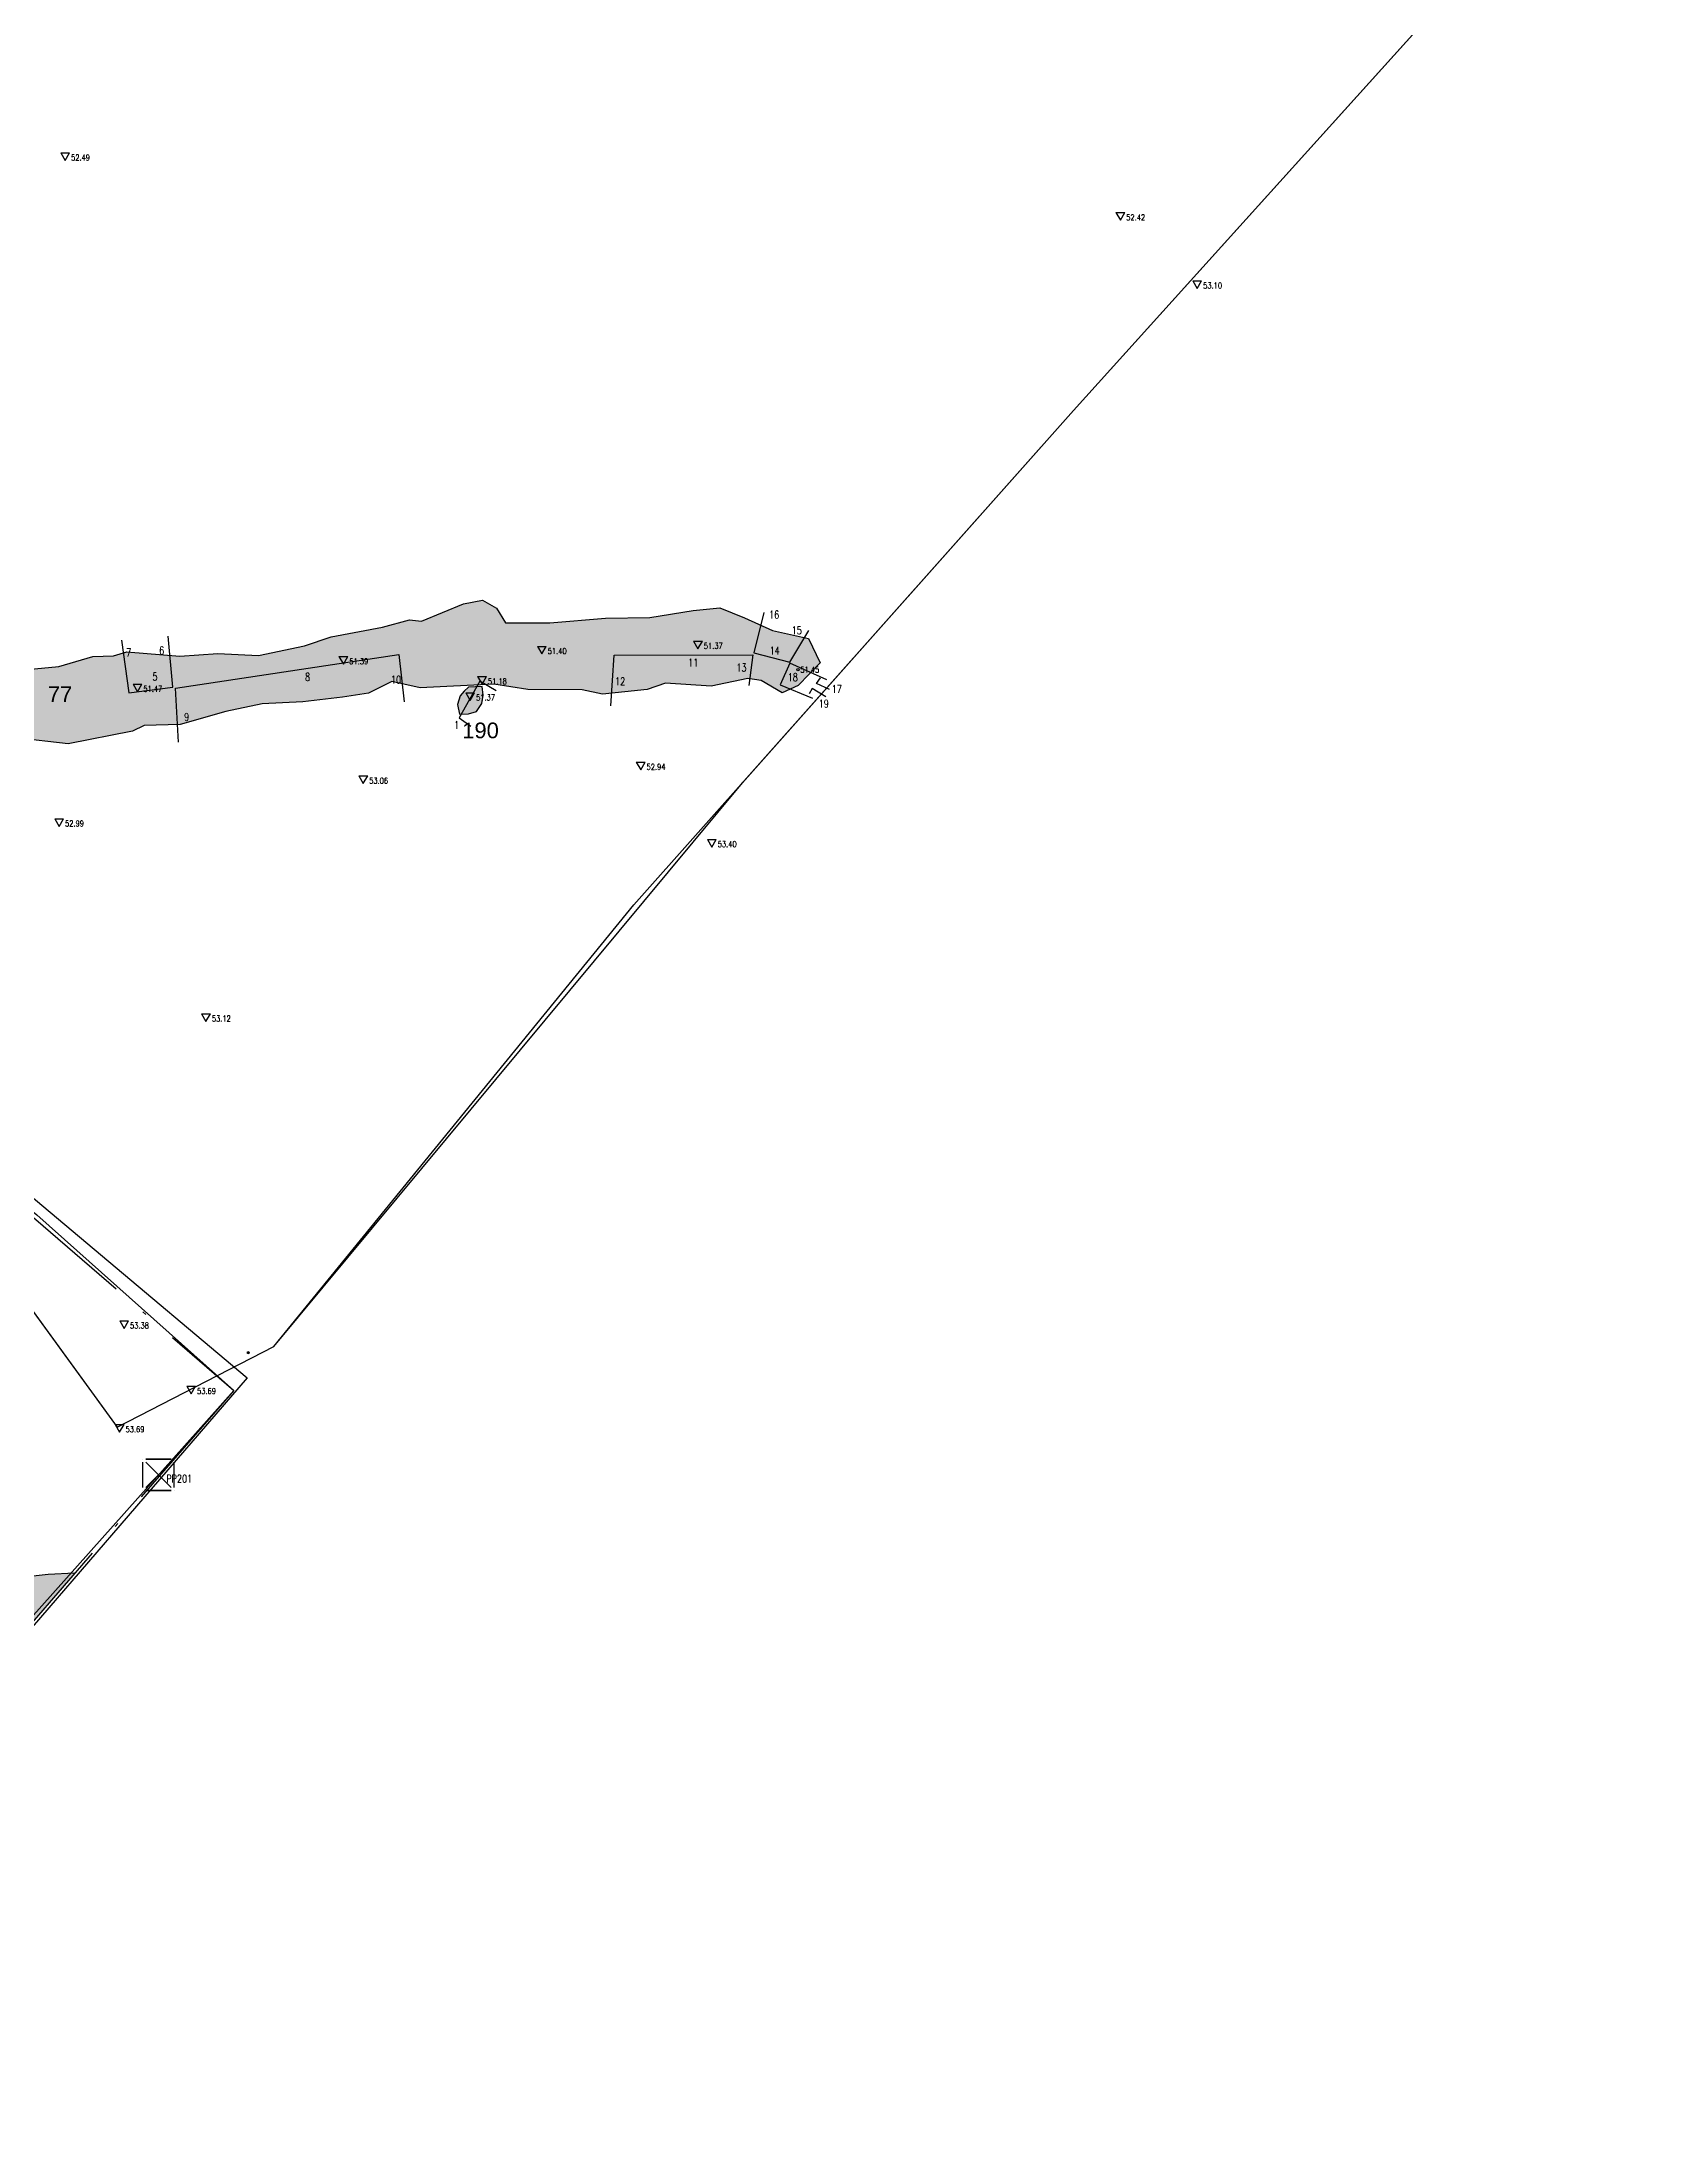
# Model space of a CAD drawing. Header units: millimetres. Extents: x 4462692 to 4462814, y 5793999 to 5794154.
# Drawn here: x 4462772.6 to 4462813.7, y 5794041.6 to 5794095.1 of the extents above; entities that cross this region are included whole.
import ezdxf

# ---------------------------------------------------------------- set-up
doc = ezdxf.new("R2010")
doc.units = ezdxf.units.MM
doc.linetypes.add('ACAD_ISO10W100', pattern=[18, 12, -3, 0, -3])
doc.linetypes.add('STRICHPUNKTX2', pattern=[50.8, 25.4, -12.7, 0, -12.7])
for name, color, linetype in [('00Befund', 36, 'Continuous'), ('00ProfilNr', 5, 'Continuous'), ('Befunde', 36, 'Continuous'), ('Befundnummern', 36, 'Continuous'), ('CONTROL', 6, 'Continuous'), ('Flächengrenzen', 1, 'Continuous'), ('GGok', 50, 'Continuous'), ('GGuk', 7, 'Continuous'), ('Grabungsgrenze', 102, 'STRICHPUNKTX2'), ('GUK', 90, 'ACAD_ISO10W100'), ('HÖHEN', 7, 'Continuous'), ('Passpunkte', 6, 'Continuous'), ('Pfosten', 254, 'Continuous'), ('Profile', 160, 'Continuous'), ('Salzmünder Kultur', 132, 'Continuous')]:
    doc.layers.add(name, color=color, linetype=linetype)
doc.styles.add('ROMANS', font='ROMANS.shx', dxfattribs={"width": 0.75})
doc.styles.get("Standard").update_dxf_attribs({"font": 'arial.ttf'})

# ---------------------------------------------------------------- blocks, each defined once
blk = doc.blocks.new('CONTROL')
at = {"color": 0}
for p, q in [((-0.2, 0.2, 0.2), (-0.2, 0.2, -0.2)), ((-0.2, -0.16, -0.2), (-0.2, 0.16, -0.2)), ((-0.2, -0.16, 0.2), (-0.2, 0.16, 0.2)), ((0.16, 0.2, 0.2), (-0.16, 0.2, 0.2)), ((-0.16, 0.2, -0.2), (0.16, 0.2, -0.2)), ((0.16, -0.16, 0.16), (-0.16, 0.16, -0.1599999999999999)), ((-0.16, -0.16, -0.16), (0.16, 0.16, 0.16)), ((-0.16, 0.16, 0.16), (0.16, -0.16, -0.16)), ((0.16, 0.16, -0.16), (-0.16, -0.16, 0.1599999999999999)), ((0.2, 0.2, -0.2), (0.2, 0.2, 0.2)), ((0.2, -0.16, -0.2), (0.2, 0.16, -0.2)), ((0.2, -0.16, 0.2), (0.2, 0.16, 0.2)), ((-0.2, -0.2, 0.2), (-0.2, -0.2, -0.2)), ((0.16, -0.2, 0.2), (-0.16, -0.2, 0.2)), ((-0.16, -0.2, -0.2), (0.16, -0.2, -0.2)), ((0.2, -0.2, -0.2), (0.2, -0.2, 0.2))]:
    blk.add_line(p, q, dxfattribs=at)
at = {"color": 0, "style": 'ROMANS', "width": 0.75}
blk.add_attdef('NUMMER', (0.2, -0.2), '', height=0.2, dxfattribs=at)
blk = doc.blocks.new('HP_OHNE_SYMBOL')
blk.add_circle((0, 0), 0.02)
at = {"style": 'ROMANS', "width": 0.75}
blk.add_attdef('HÖHE', (0.04, -0.05), '', height=0.1, dxfattribs=at)
blk = doc.blocks.new('HP_FERTIG_OBERKANTE')
for p, q in [((-0.075, 0.1299038105676658), (0.075, 0.1299038105676658)), ((-0.075, 0.1299038105676658), (0, 0)), ((0, 0), (0.075, 0.1299038105676658))]:
    blk.add_line(p, q)
at = {"style": 'ROMANS', "width": 0.75}
blk.add_attdef('HÖHE', (0.1, 0), '', height=0.1, dxfattribs=at)

msp = doc.modelspace()

# ---------------------------------------------------------------- hatches: boundary and pattern name
at = {"layer": 'Pfosten'}
h = msp.add_hatch(color=256, dxfattribs=at)
h.dxf.hatch_style = 1
h.paths.add_polyline_path([(4462783.467000001, 5794078.696999998), (4462783.363, 5794078.594000001), (4462783.258000001, 5794078.471), (4462783.187000001, 5794078.255), (4462783.239000001, 5794078.007), (4462783.473, 5794078.013999999), (4462783.678, 5794078.076), (4462783.811000001, 5794078.278), (4462783.846, 5794078.492999999), (4462783.820000001, 5794078.711)])
at = {"layer": 'Salzmünder Kultur'}
h = msp.add_hatch(color=256, dxfattribs=at)
h.dxf.hatch_style = 1
h.paths.add_polyline_path([(4462739.705870611, 5794071.390493519), (4462739.336818913, 5794071.478638911), (4462739.152166832, 5794071.532947661), (4462738.801881027, 5794071.537857401), (4462738.360990535, 5794071.483168472), (4462737.918249573, 5794071.366969712), (4462736.878780112, 5794070.939552928), (4462734.588372687, 5794070.213789756), (4462736.881784395, 5794072.840282796), (4462737.785842258, 5794072.990097762), (4462738.501856454, 5794073.142558723), (4462738.706133132, 5794073.063078838), (4462739.225267427, 5794073.096195676), (4462739.723496062, 5794073.144272637), (4462740.049989643, 5794073.158537663), (4462740.532205043, 5794073.352335675), (4462740.894259966, 5794073.445670811), (4462741.211043891, 5794073.428478196), (4462741.302177567, 5794073.451317614), (4462741.656908512, 5794073.478260107), (4462742.019965668, 5794073.64043016), (4462742.609024213, 5794074.162479048), (4462743.264649023, 5794074.846248597), (4462743.811618288, 5794075.461952131), (4462744.507797289, 5794075.930407138), (4462745.890653037, 5794076.378738792), (4462747.071026298, 5794076.973105964), (4462748.371384917, 5794077.156932782), (4462749.901517776, 5794077.26728283), (4462751.105385969, 5794077.246805889), (4462751.627731818, 5794077.09679106), (4462752.321039381, 5794076.712801677), (4462752.790619249, 5794076.72222664), (4462753.823124868, 5794076.993979806), (4462754.878882081, 5794077.182477308), (4462756.395005926, 5794077.431132761), (4462757.633677597, 5794077.836182922), (4462758.522, 5794077.812000002), (4462759.458999999, 5794077.500000001), (4462760.090000002, 5794077.26), (4462760.549000002, 5794077.295000001), (4462761.490000001, 5794077.656), (4462762.323000001, 5794077.652000002), (4462763.611000001, 5794077.918), (4462764.765000001, 5794078.223999998), (4462765.737999999, 5794078.681), (4462766.467000001, 5794079.011), (4462767.316000001, 5794078.939999998), (4462768.155000001, 5794078.755), (4462769.356999999, 5794078.939999998), (4462769.918000002, 5794078.958), (4462770.771000001, 5794079.169), (4462771.873000001, 5794079.113000001), (4462773.026999999, 5794079.217999999), (4462773.893000001, 5794079.472999999), (4462774.427000001, 5794079.493999999), (4462774.767000001, 5794079.597999999), (4462776.116999999, 5794079.48), (4462777.080000001, 5794079.552999999), (4462778.122000001, 5794079.502), (4462779.291000001, 5794079.75), (4462779.968000001, 5794079.978), (4462781.279000001, 5794080.225), (4462781.966000001, 5794080.411000001), (4462782.271000001, 5794080.377), (4462783.346000001, 5794080.813999999), (4462783.826000001, 5794080.907000002), (4462784.185000002, 5794080.704), (4462784.410000002, 5794080.333000001), (4462785.546, 5794080.333000001), (4462786.964000001, 5794080.449), (4462788.093000001, 5794080.466999998), (4462789.195000001, 5794080.643), (4462789.876000001, 5794080.716), (4462790.507000001, 5794080.462000001), (4462791.214000001, 5794080.137999999), (4462792.138000001, 5794079.935), (4462792.433000001, 5794079.316000002), (4462791.869000001, 5794078.732999999), (4462791.461000001, 5794078.544999998), (4462790.932, 5794078.861), (4462790.591, 5794078.916000001), (4462789.658000001, 5794078.716), (4462788.487, 5794078.793000002), (4462788.026000001, 5794078.636), (4462786.884999999, 5794078.519000001), (4462786.363000001, 5794078.625), (4462784.985000001, 5794078.638000002), (4462784.114, 5794078.770999999), (4462782.242000002, 5794078.68), (4462781.515000001, 5794078.842), (4462780.925, 5794078.541), (4462780.26, 5794078.437999998), (4462779.249, 5794078.322999999), (4462778.211000001, 5794078.268999999), (4462777.283000002, 5794078.076), (4462776.126000001, 5794077.741000002), (4462775.207000001, 5794077.716), (4462774.906000001, 5794077.576000002), (4462773.266000001, 5794077.251), (4462771.932000001, 5794077.402000001), (4462771.466000001, 5794077.228999999), (4462770.086, 5794077.133), (4462768.870000001, 5794077.114), (4462767.251000001, 5794076.969999998), (4462765.736000001, 5794076.584), (4462764.077000001, 5794076.302999999), (4462762.326000001, 5794075.970999999), (4462761.684000001, 5794075.714999999), (4462760.755000001, 5794075.665), (4462760.476799371, 5794075.447615184), (4462759.686760198, 5794074.909815856), (4462759.151846287, 5794074.901390002), (4462758.301058178, 5794075.198641507), (4462757.157924273, 5794075.061045316), (4462754.575594145, 5794074.861445631), (4462753.371132581, 5794074.683986099), (4462752.275585783, 5794074.543525365), (4462751.878903735, 5794074.668229028), (4462751.116541715, 5794074.671361346), (4462749.959556448, 5794074.947075954), (4462748.806625302, 5794074.846307869), (4462748.149941843, 5794074.697643933), (4462747.309142591, 5794074.713449758), (4462746.567754816, 5794074.458822088), (4462745.912387448, 5794074.281296525), (4462745.105991587, 5794073.705410463), (4462744.915652703, 5794073.395929175), (4462743.849345068, 5794072.822096191), (4462742.776096269, 5794072.189197671), (4462741.328972701, 5794071.467437489), (4462740.670015164, 5794071.279431074), (4462740.118230653, 5794071.278717122)])
h = msp.add_hatch(color=256, dxfattribs=at)
h.dxf.hatch_style = 1
h.paths.add_polyline_path([(4462765.97646117, 5794054.13968699), (4462766.367789516, 5794054.097048642), (4462766.83993455, 5794054.173828669), (4462767.483633983, 5794054.227763748), (4462768.208840754, 5794054.217322654), (4462768.88304029, 5794054.338628594), (4462769.514987865, 5794054.390217118), (4462770.063045944, 5794054.368030363), (4462770.768542476, 5794054.31769051), (4462771.337670772, 5794054.372782243), (4462771.959009517, 5794054.42223849), (4462773.432361443, 5794056.114088545), (4462772.757147149, 5794056.087206321), (4462772.142389237, 5794056.01621339), (4462771.673996378, 5794055.873663157), (4462771.391116383, 5794055.827373504), (4462771.498399005, 5794055.730923576), (4462771.524310594, 5794055.585245172), (4462771.484240604, 5794055.435350441), (4462771.35812708, 5794055.288241856), (4462771.221447317, 5794055.255620427), (4462771.066676906, 5794055.336818677), (4462770.929973368, 5794055.507319949), (4462770.944836501, 5794055.630162358), (4462771.049545697, 5794055.767439889), (4462770.662140229, 5794055.542444372), (4462770.135913603, 5794055.464928974), (4462769.571107052, 5794055.496116436), (4462769.130749097, 5794055.59738091), (4462768.911349976, 5794055.628816408), (4462768.816463809, 5794055.48937018), (4462768.679937179, 5794055.309431952), (4462768.488850157, 5794055.233950528), (4462768.301697264, 5794055.203681332), (4462768.132566004, 5794055.266427715), (4462767.949277258, 5794055.433055872), (4462767.897249173, 5794055.657641568), (4462767.918483373, 5794055.880343357), (4462767.536445617, 5794055.978729319), (4462767.193275777, 5794056.001209424), (4462766.34401446, 5794055.878974937), (4462766.186945739, 5794055.619116858), (4462766.011930765, 5794055.303594602), (4462765.791663365, 5794055.047017212), (4462765.531051516, 5794054.861857916), (4462765.278200166, 5794054.664411732), (4462764.984663908, 5794054.560671908), (4462764.72934236, 5794054.486044172), (4462764.493630067, 5794054.555656225), (4462764.27689642, 5794054.704386098), (4462764.067059564, 5794054.842986958), (4462763.922675083, 5794055.054343797), (4462763.726572092, 5794055.392330949), (4462763.628489902, 5794055.63111215), (4462763.46800217, 5794055.887606551), (4462762.71289737, 5794055.511475002), (4462762.198493885, 5794055.377979134), (4462761.61895166, 5794055.395151707), (4462761.099478381, 5794055.295749192), (4462760.474209876, 5794055.18549751), (4462759.5237997, 5794055.141650732), (4462758.308920514, 5794055.239769127), (4462757.34477099, 5794055.095541851), (4462756.942406433, 5794055.007341421), (4462756.384695298, 5794054.981007088), (4462755.746607065, 5794054.997779754), (4462755.281249902, 5794054.983849819), (4462754.783628801, 5794054.897767454), (4462754.37603534, 5794054.763694147), (4462753.815585266, 5794054.540852767), (4462753.124037539, 5794054.529948461), (4462751.449336172, 5794054.42880075), (4462751.107378684, 5794054.368673617), (4462750.76037595, 5794054.406887856), (4462750.495670428, 5794054.381045013), (4462750.190057768, 5794054.258395575), (4462749.898681185, 5794054.088592979), (4462749.526178076, 5794053.928497866), (4462749.224581587, 5794053.820988965), (4462748.862081712, 5794053.717951667), (4462748.637610451, 5794053.743680859), (4462748.202233022, 5794053.750288701), (4462747.842906562, 5794053.711261577), (4462747.436911106, 5794053.563324695), (4462748.310384712, 5794052.783517094), (4462748.881491866, 5794052.325518032), (4462749.304005985, 5794052.435711509), (4462749.994722179, 5794052.715030751), (4462750.820663567, 5794053.034851224), (4462751.6531164, 5794053.213501753), (4462752.198027561, 5794053.255485481), (4462752.408946569, 5794053.308221765), (4462752.843017767, 5794053.315220597), (4462753.996997878, 5794053.183835276), (4462754.752220688, 5794053.177659463), (4462755.391826125, 5794052.974964687), (4462756.165000804, 5794052.995468331), (4462757.043158804, 5794052.897813006), (4462757.870578672, 5794052.799261898), (4462758.884205157, 5794052.718778785), (4462760.258685769, 5794052.839674586), (4462761.07837335, 5794052.728451596), (4462762.239071408, 5794052.969122723), (4462763.319792536, 5794053.262700892), (4462764.22511297, 5794053.447299545), (4462765.342600411, 5794053.739277749)])
h.paths.add_polyline_path([(4462760.61170866, 5794053.90115211), (4462760.678774147, 5794054.106092134), (4462760.746566337, 5794054.325247124), (4462760.881040979, 5794054.503945138), (4462761.032340521, 5794054.633772077), (4462761.253093153, 5794054.688366136), (4462761.495370228, 5794054.726620231), (4462761.672961111, 5794054.715910009), (4462761.812446562, 5794054.65942837), (4462762.003533909, 5794054.539305149), (4462762.061111017, 5794054.337451723), (4462762.099030051, 5794054.049300929), (4462762.05531408, 5794053.771340792), (4462761.892813388, 5794053.642929679), (4462761.661035435, 5794053.524823265), (4462761.35526928, 5794053.51587514), (4462761.062167703, 5794053.61931218), (4462760.84172391, 5794053.63934672), (4462760.683040134, 5794053.731939335)], flags=16)

# ---------------------------------------------------------------- linework, layer by layer
at = {"layer": '00Befund'}
msp.add_polyline3d([(4462773.432361443, 5794056.114088545, 52.68213093185121), (4462772.757147149, 5794056.087206321, 52.34492803391095), (4462772.757147149, 5794056.087206321, 52.34492803391095), (4462772.142389237, 5794056.01621339, 52.3498942334054)], dxfattribs=at)
at = {"layer": 'Befunde'}
for points in [[(4462771.873000001, 5794079.113000001, 51.566), (4462773.026999999, 5794079.217999999, 51.583), (4462773.893000001, 5794079.472999999, 51.60499999999998), (4462774.427000001, 5794079.493999999, 51.57999999999999), (4462774.767000001, 5794079.597999999, 51.60399999999999), (4462776.116999999, 5794079.48, 51.583), (4462777.080000001, 5794079.552999999, 51.55799999999999), (4462778.122000001, 5794079.502, 51.538), (4462779.291000001, 5794079.75, 51.56199999999999), (4462779.968000001, 5794079.978, 51.54299999999999), (4462781.279000001, 5794080.225, 51.56899999999999), (4462781.966000001, 5794080.411000001, 51.585), (4462782.271000001, 5794080.377, 51.58399999999999)], [(4462782.271000001, 5794080.377, 51.58399999999999), (4462783.346000001, 5794080.813999999, 51.59499999999999), (4462783.826000001, 5794080.907000002, 51.60199999999999), (4462784.185000002, 5794080.704, 51.57499999999998), (4462784.410000002, 5794080.333000001, 51.57), (4462785.546, 5794080.333000001, 51.53599999999999), (4462786.964000001, 5794080.449, 51.52899999999998), (4462788.093000001, 5794080.466999998, 51.52799999999999), (4462789.195000001, 5794080.643, 51.53299999999998), (4462789.876000001, 5794080.716, 51.56399999999999), (4462790.507000001, 5794080.462000001, 51.55599999999999), (4462791.214000001, 5794080.137999999, 51.56199999999999), (4462792.138000001, 5794079.935, 51.57199999999999), (4462792.433000001, 5794079.316000002, 51.54899999999999), (4462791.869000001, 5794078.732999999, 51.57799999999999), (4462791.461000001, 5794078.544999998, 51.55499999999999), (4462790.932, 5794078.861, 51.53699999999999), (4462790.591, 5794078.916000001, 51.535), (4462789.658000001, 5794078.716, 51.50199999999999), (4462788.487, 5794078.793000002, 51.509), (4462788.026000001, 5794078.636, 51.51599999999999), (4462786.884999999, 5794078.519000001, 51.51399999999998), (4462786.363000001, 5794078.625, 51.51199999999999), (4462784.985000001, 5794078.638000002, 51.49099999999999), (4462784.114, 5794078.770999999, 51.50999999999999), (4462782.242000002, 5794078.68, 51.52999999999998), (4462781.515000001, 5794078.842, 51.493), (4462780.925, 5794078.541, 51.51099999999999), (4462780.26, 5794078.437999998, 51.49399999999999), (4462779.249, 5794078.322999999, 51.49399999999999), (4462778.211000001, 5794078.268999999, 51.49399999999999), (4462777.283000002, 5794078.076, 51.51599999999999), (4462776.126000001, 5794077.741000002, 51.56699999999999), (4462775.207000001, 5794077.716, 51.57799999999999), (4462774.906000001, 5794077.576000002, 51.56499999999999), (4462773.266000001, 5794077.251, 51.59799999999999), (4462771.932000001, 5794077.402000001, 51.59600000000001)]]:
    msp.add_polyline3d(points, dxfattribs=at)
msp.add_polyline3d([(4462783.467000001, 5794078.696999998, 51.52099999999999), (4462783.363, 5794078.594000001, 51.51399999999998), (4462783.258000001, 5794078.471, 51.51799999999999), (4462783.187000001, 5794078.255, 51.51899999999999), (4462783.239000001, 5794078.007, 51.505), (4462783.473, 5794078.013999999, 51.50099999999999), (4462783.678, 5794078.076, 51.51099999999999), (4462783.811000001, 5794078.278, 51.50199999999999), (4462783.846, 5794078.492999999, 51.49399999999999), (4462783.820000001, 5794078.711, 51.49699999999999)], close=True, dxfattribs=at)
at = {"layer": 'Flächengrenzen'}
msp.add_polyline3d([(4462747.948401774, 5794092.61510812, 53.37463831540667), (4462749.363777365, 5794091.78015309, 53.38054232508877), (4462752.795919715, 5794088.72779148, 53.41123071788757), (4462749.992383574, 5794085.59517251, 53.47578858137428), (4462756.017609525, 5794079.136211791, 53.54719401168408), (4462761.399579604, 5794074.80674287, 53.58803692743828), (4462766.781549695, 5794070.47727396, 53.62887984309057), (4462774.514326985, 5794059.838234719, 53.75795270898387), (4462774.514326985, 5794059.838234719, 53.75795270898387), (4462778.509275375, 5794061.89158116, 53.70436157713998), (4462787.686626594, 5794073.146340509, 53.47709864994977), (4462798.890603885, 5794085.74168488, 53.21788692838168), (4462813.656980293, 5794102.11535185, 52.87986455508508), (4462781.384140765, 5794132.02213543, 52.57210029408458), (4462753.310563734, 5794099.04759875, 53.24413814838047), (4462747.948401774, 5794092.61510812, 53.37463831540667)], close=True, dxfattribs=at)
at = {"layer": 'GGok'}
msp.add_polyline3d([(4462770.022460923, 5794067.652660827, 52.83453482478762), (4462777.82863336, 5794061.091739288, 52.78084786055206), (4462771.760385363, 5794054.059277036, 52.78223988325681)], dxfattribs=at)
at = {"layer": 'GGuk', "ltscale": 0.1}
msp.add_polyline3d([(4462732.340686407, 5794067.639663031, -0.4592789365810859), (4462733.885579715, 5794069.40500207, -0.4836189511620434), (4462738.73450719, 5794074.953141261, -0.7072954111558829), (4462742.020235467, 5794078.725011618, -0.7163531031833374), (4462743.423303621, 5794077.78606594, -0.7711200592680143), (4462744.438975365, 5794076.783729866, -0.7761484061334158), (4462747.232983458, 5794079.701148202, -0.7990507987346973), (4462750.940547302, 5794083.672232996, -0.7960129306916315), (4462754.481981036, 5794080.47444491, -0.8545947121915558), (4462760.807280278, 5794074.947417263, -0.6837129746631945), (4462766.417547018, 5794070.147314243, -0.577927657089731), (4462772.465763499, 5794065.245393585, -0.3734114390804279), (4462777.490481185, 5794060.774027548, -0.4607461935115681), (4462770.142815236, 5794052.545376279, -0.4199257836176004), (4462760.812182223, 5794041.622336425, 0.1264586115235033), (4462757.753822499, 5794044.579944016, 0.0143293349964253), (4462745.655436675, 5794055.084177394, -0.3481392766411773), (4462741.322410987, 5794059.638571335, 0.0420211655350613), (4462734.594249529, 5794065.465648877, -0.5579601136300881)], close=True, dxfattribs=at)
at = {"layer": 'Grabungsgrenze'}
msp.add_polyline3d([(4462711.658000004, 5794098.84900002, 53.46499999983638), (4462734.930303764, 5794078.87213792, 53.66161417387768), (4462739.869070643, 5794087.84213045, 53.49290245847077), (4462744.413977343, 5794094.70012746, 53.35989503715238), (4462747.948401784, 5794092.61510812, 53.37463831540657), (4462749.365206525, 5794091.778882078, 53.38055510379488), (4462752.795739125, 5794088.72795209, 53.41122910311968), (4462749.992383583, 5794085.59517252, 53.47578858130138), (4462756.017609525, 5794079.1362118, 53.54719401165488), (4462764.090564654, 5794072.64200842, 53.60845838524977), (4462766.781549695, 5794070.477273971, 53.62887984307597), (4462774.514326993, 5794059.838234719, 53.75795270894006), (4462778.509275383, 5794061.89158116, 53.70436157713989), (4462790.451506735, 5794076.25457758, 53.41313124606667), (4462798.890603885, 5794085.74168488, 53.21788692833788), (4462813.656980293, 5794102.11535185, 52.87986455508508)], dxfattribs=at)
at = {"layer": 'GUK', "ltscale": 0.3}
for p, q in [((4462750.940547302, 5794083.672232996, 52.20398706930835), (4462777.490481185, 5794060.774027548, 52.53925380648842)), ((4462777.490481185, 5794060.774027548, 52.53925380648842), (4462760.812182223, 5794041.622336425, 53.12645861152351))]:
    msp.add_line(p, q, dxfattribs=at)
at = {"layer": 'Profile', "elevation": 0.1399999999999935}
for points in [[(4462792.67368055, 5794078.635786052), (4462792.342964868, 5794078.788851972), (4462792.440438958, 5794078.928002837)], [(4462792.576206459, 5794078.451411218), (4462792.22808463, 5794078.656658714), (4462792.151497804, 5794078.52794426)]]:
    msp.add_lwpolyline(points, dxfattribs=at)
at = {"layer": 'Profile'}
for points in [[(4462790.994000001, 5794080.595999998, 51.58100000000001), (4462790.738000001, 5794079.568999999, 51.57499999999998), (4462791.663000001, 5794079.334, 51.60099999999999), (4462792.147, 5794080.14, 51.58699999999999)], [(4462774.623000002, 5794079.887999998, 51.61599999999999), (4462774.815000001, 5794078.552999999, 51.60999999999999), (4462775.932000001, 5794078.69, 51.585), (4462775.820000001, 5794079.989, 51.63599999999998)], [(4462776.082000001, 5794077.292, 51.58699999999999), (4462775.998999999, 5794078.672, 51.57999999999999), (4462781.697000002, 5794079.523999998, 51.58699999999999), (4462781.826999999, 5794078.318999999, 51.54199999999999)], [(4462787.100999999, 5794078.213999998, 51.49499999999999), (4462787.183000001, 5794079.510999998, 51.54099999999999), (4462790.713999999, 5794079.516, 51.58699999999999), (4462790.617, 5794078.732999999, 51.51399999999998)], [(4462784.174000002, 5794078.596, 51.52099999999999), (4462783.759999999, 5794078.843000002, 51.56199999999999), (4462783.233000001, 5794077.912, 51.51899999999999), (4462783.528, 5794077.704, 51.51799999999999)], [(4462792.601000002, 5794078.877, 51.58799999999999), (4462791.656000002, 5794079.305, 51.58899999999999), (4462791.416, 5794078.755, 51.54699999999999), (4462792.236000001, 5794078.413000002, 51.58999999999998)]]:
    msp.add_polyline3d(points, dxfattribs=at)

# ---------------------------------------------------------------- block references
at = {"layer": 'CONTROL', "extrusion": (0.9166787160914445, 0.399624988539182, 0)}
ref = msp.add_blockref('CONTROL', (3527855.52203158, 52.81324928452068, 6406385.331833687), dxfattribs=dict(at, xscale=0.1, yscale=0.1, zscale=0.1))
ref.add_attrib('NUMMER', '6', (3527855.54203158, 52.79324928456985, 6406385.331833687), dxfattribs={"layer": '0', "color": 0, "extrusion": (0.9166787160914442, 0.3996249885391819, 0), "height": 0.02, "style": 'ROMANS', "width": 0.7499999995607898})
at = {"layer": 'HÖHEN', "xscale": 1.5, "yscale": 1.5, "zscale": 1.5}
for name, p, values in [('HP_FERTIG_OBERKANTE', (4462773.192000001, 5794092.113000001, 52.62599999999999), {'HÖHE': '52.49'}), ('HP_FERTIG_OBERKANTE', (4462800.082000001, 5794090.589999999, 52.56299999999999), {'HÖHE': '52.42'}), ('HP_FERTIG_OBERKANTE', (4462802.042000001, 5794088.851999999, 53.24100000000001), {'HÖHE': '53.10'}), ('HP_FERTIG_OBERKANTE', (4462789.317000002, 5794079.671, 51.51399999999998), {'HÖHE': '51.37'}), ('HP_FERTIG_OBERKANTE', (4462780.282000001, 5794079.276999999, 51.53399999999999), {'HÖHE': '51.39'}), ('HP_FERTIG_OBERKANTE', (4462785.338999999, 5794079.539000001, 51.53599999999999), {'HÖHE': '51.40'}), ('HP_FERTIG_OBERKANTE', (4462783.815000001, 5794078.767000001, 52.69999999999999), {'HÖHE': '51.18'}), ('HP_OHNE_SYMBOL', (4462791.866999999, 5794079.138999999, 51.58999999999998), {'HÖHE': '51.45'}), ('HP_FERTIG_OBERKANTE', (4462775.034000001, 5794078.576, 51.608), {'HÖHE': '51.47'}), ('HP_FERTIG_OBERKANTE', (4462783.513999999, 5794078.355, 51.51299999999999), {'HÖHE': '51.37'}), ('HP_FERTIG_OBERKANTE', (4462787.858000001, 5794076.587000001, 53.08099999999999), {'HÖHE': '52.94'}), ('HP_FERTIG_OBERKANTE', (4462780.788999999, 5794076.236000002, 53.2), {'HÖHE': '53.06'}), ('HP_FERTIG_OBERKANTE', (4462773.038000001, 5794075.145999999, 53.12799999999999), {'HÖHE': '52.99'}), ('HP_FERTIG_OBERKANTE', (4462789.672000001, 5794074.619999999, 53.54099999999998), {'HÖHE': '53.40'}), ('HP_FERTIG_OBERKANTE', (4462776.780000001, 5794070.173999998, 53.26399999999999), {'HÖHE': '53.12'}), ('HP_FERTIG_OBERKANTE', (4462774.693, 5794062.353000001, 53.51699999999999), {'HÖHE': '53.38'}), ('HP_FERTIG_OBERKANTE', (4462776.403000001, 5794060.682999998, 53.82899999999999), {'HÖHE': '53.69'}), ('HP_FERTIG_OBERKANTE', (4462774.579000001, 5794059.707999999, 53.83199999999999), {'HÖHE': '53.69'})]:
    msp.add_blockref(name, p, dxfattribs=at).add_auto_attribs(values)
at = {"layer": 'Passpunkte'}
ref = msp.add_blockref('CONTROL', (4462775.570000001, 5794058.624, 52.48999999999998), dxfattribs=dict(at, xscale=2, yscale=2, zscale=2))
ref.add_attrib('NUMMER', 'PP201', (4462775.769999999, 5794058.424000001, 52.48999999999998), dxfattribs={"layer": '0', "height": 0.2, "style": 'ROMANS', "width": 0.7500000000000001})
ref = msp.add_blockref('CONTROL', (4462775.570000001, 5794058.624, 52.48999999999998), dxfattribs=dict(at, xscale=2, yscale=2, zscale=2))
ref.add_attrib('NUMMER', 'PP201', (4462775.769999999, 5794058.424000001, 52.48999999999998), dxfattribs={"layer": '0', "height": 0.2, "style": 'ROMANS', "width": 0.7500000000000001})

# ---------------------------------------------------------------- texts
at = {"layer": '00ProfilNr', "style": 'ROMANS', "width": 0.75}
for s, p in [('16', (4462791.130982387, 5794080.443590957, 0.1399999999999935)), ('15', (4462791.706199738, 5794080.041221875, 0.1399999999999935)), ('7', (4462774.744870941, 5794079.474985612, 0.1399999999999935)), ('6', (4462775.586608465, 5794079.527414502, 0.1399999999999935)), ('11', (4462789.069037501, 5794079.219694321, 0.1399999999999935)), ('14', (4462791.145362918, 5794079.523890314, 0.1399999999999935)), ('5', (4462775.415491752, 5794078.863612694, 0.1399999999999935)), ('8', (4462779.303668981, 5794078.854724317, 0.1399999999999935)), ('10', (4462781.493856867, 5794078.783594907, 0.1399999999999935)), ('12', (4462787.204541879, 5794078.740951703, 0.1399999999999935)), ('13', (4462790.296917419, 5794079.092780653, 0.1399999999999935)), ('18', (4462791.605536578, 5794078.848485326, 0.1399999999999935)), ('19', (4462792.396460508, 5794078.173080172, 0.1399999999999935)), ('17', (4462792.727210501, 5794078.546708512, 0.1399999999999935)), ('9', (4462776.221841906, 5794077.835178149, 0.1399999999999935)), ('1', (4462783.104849657, 5794077.628282947, 0.1399999999999935))]:
    msp.add_text(s, height=0.2, dxfattribs=at).set_placement(p)
at = {"layer": 'Befundnummern'}
for s, p in [('77', (4462772.749200698, 5794078.312082749, 0.1399999999999935)), ('190', (4462783.310881744, 5794077.391655123, 0.1399999999999935))]:
    msp.add_text(s, height=0.4, dxfattribs=at).set_placement(p)

doc.saveas('drawing.dxf')
